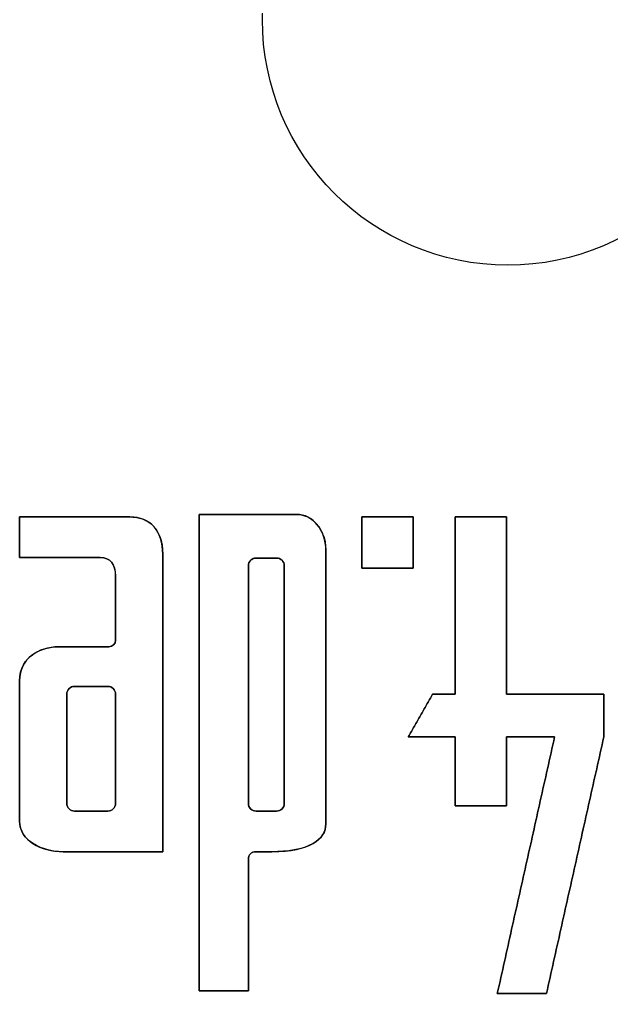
# Model space of a CAD drawing. Header units: millimetres. Extents: x -34.4 to 34.4, y -34.4 to 34.4.
# Drawn here: x -7.96 to 1.69, y -15.86 to 0 of the extents above; entities that cross this region are included whole.
import ezdxf

# ---------------------------------------------------------------- set-up
doc = ezdxf.new("R2010")
doc.units = ezdxf.units.MM
doc.layers.add('Z24de', color=7, linetype='CONTINUOUS')

msp = doc.modelspace()

# ---------------------------------------------------------------- linework, layer by layer
at = {"layer": 'Z24de'}
for p, q in [((-5.03052, -8.05698, 2.40188), (-5.03052, -8.05698, 3)), ((-5.03052, -8.05698, 2.40188), (-5.03052, -8.05698, 3)), ((-3.44228, -8.05698, 2.40188), (-3.44228, -8.05698, 3)), ((-3.44228, -8.05698, 2.40188), (-3.44228, -8.05698, 3)), ((-7.95589, -8.09855, 2.40188), (-7.95589, -8.09855, 3)), ((-7.95589, -8.09855, 2.40188), (-7.95589, -8.09855, 3)), ((-6.15813, -8.09855, 2.40188), (-6.15813, -8.09855, 3)), ((-6.15813, -8.09855, 2.40188), (-6.15813, -8.09855, 3)), ((-2.38071, -8.09855, 2.40188), (-2.38071, -8.09855, 3)), ((-2.38071, -8.09855, 2.40188), (-2.38071, -8.09855, 3)), ((-1.54492, -8.09855, 2.40188), (-1.54492, -8.09855, 3)), ((-1.54492, -8.09855, 2.40188), (-1.54492, -8.09855, 3)), ((-0.85958, -8.09855, 2.40188), (-0.85958, -8.09855, 3)), ((-0.85958, -8.09855, 2.40188), (-0.85958, -8.09855, 3)), ((-0.02357, -8.09855, 2.40188), (-0.02357, -8.09855, 3)), ((-0.02357, -8.09855, 2.40188), (-0.02357, -8.09855, 3)), ((-5.62365, -8.70856, 2.40188), (-5.62365, -8.70856, 3)), ((-5.62365, -8.70856, 2.40188), (-5.62365, -8.70856, 3)), ((-2.96562, -8.64189, 2.40188), (-2.96562, -8.64189, 3)), ((-2.96562, -8.64189, 2.40188), (-2.96562, -8.64189, 3)), ((-7.95589, -8.75878, 2.40188), (-7.95589, -8.75878, 3)), ((-7.95589, -8.75878, 2.40188), (-7.95589, -8.75878, 3)), ((-6.64323, -8.75878, 2.40188), (-6.64323, -8.75878, 3)), ((-6.64323, -8.75878, 2.40188), (-6.64323, -8.75878, 3)), ((-4.10231, -8.76743, 2.40188), (-4.10231, -8.76743, 3)), ((-4.10231, -8.76743, 2.40188), (-4.10231, -8.76743, 3)), ((-3.76807, -8.76743, 2.40188), (-3.76807, -8.76743, 3)), ((-3.76807, -8.76743, 2.40188), (-3.76807, -8.76743, 3)), ((-4.22785, -8.89277, 2.40188), (-4.22785, -8.89277, 3)), ((-4.22785, -8.89277, 2.40188), (-4.22785, -8.89277, 3)), ((-3.64252, -8.89277, 2.40188), (-3.64252, -8.89277, 3)), ((-3.64252, -8.89277, 2.40188), (-3.64252, -8.89277, 3)), ((-2.38071, -8.93413, 2.40188), (-2.38071, -8.93413, 3)), ((-2.38071, -8.93413, 2.40188), (-2.38071, -8.93413, 3)), ((-1.54492, -8.93413, 2.40188), (-1.54492, -8.93413, 3)), ((-1.54492, -8.93413, 2.40188), (-1.54492, -8.93413, 3)), ((-6.39256, -9.05968, 2.40188), (-6.39256, -9.05968, 3)), ((-6.39256, -9.05968, 2.40188), (-6.39256, -9.05968, 3)), ((-6.39256, -10.1044, 2.40188), (-6.39256, -10.1044, 3)), ((-6.39256, -10.1044, 2.40188), (-6.39256, -10.1044, 3)), ((-7.32035, -10.213, 2.40188), (-7.32035, -10.213, 3)), ((-7.32035, -10.213, 2.40188), (-7.32035, -10.213, 3)), ((-6.50101, -10.213, 2.40188), (-6.50101, -10.213, 3)), ((-6.50101, -10.213, 2.40188), (-6.50101, -10.213, 3)), ((-7.95589, -10.7648, 2.40188), (-7.95589, -10.7648, 3)), ((-7.95589, -10.7648, 2.40188), (-7.95589, -10.7648, 3)), ((-7.06102, -10.8564, 2.40188), (-7.06102, -10.8564, 3)), ((-7.06102, -10.8564, 2.40188), (-7.06102, -10.8564, 3)), ((-6.5181, -10.8564, 2.40188), (-6.5181, -10.8564, 3)), ((-6.5181, -10.8564, 2.40188), (-6.5181, -10.8564, 3)), ((-7.18657, -10.9819, 2.40188), (-7.18657, -10.9819, 3)), ((-7.18657, -10.9819, 2.40188), (-7.18657, -10.9819, 3)), ((-6.39277, -10.9819, 2.40188), (-6.39277, -10.9819, 3)), ((-6.39277, -10.9819, 2.40188), (-6.39277, -10.9819, 3)), ((-1.22546, -10.9821, 2.40188), (-1.22546, -10.9821, 3)), ((-1.22546, -10.9821, 2.40188), (-1.22546, -10.9821, 3)), ((-0.85958, -10.9821, 2.40188), (-0.85958, -10.9821, 3)), ((-0.85958, -10.9821, 2.40188), (-0.85958, -10.9821, 3)), ((-0.02357, -10.9821, 2.40188), (-0.02357, -10.9821, 3)), ((-0.02357, -10.9821, 2.40188), (-0.02357, -10.9821, 3)), ((1.56445, -10.9821, 2.40188), (1.56445, -10.9821, 3)), ((1.56445, -10.9821, 2.40188), (1.56445, -10.9821, 3)), ((-1.62152, -11.6759, 2.40188), (-1.62152, -11.6759, 3)), ((-1.62152, -11.6759, 2.40188), (-1.62152, -11.6759, 3)), ((-0.85958, -11.6759, 2.40188), (-0.85958, -11.6759, 3)), ((-0.85958, -11.6759, 2.40188), (-0.85958, -11.6759, 3)), ((-0.02357, -11.6759, 2.40188), (-0.02357, -11.6759, 3)), ((-0.02357, -11.6759, 2.40188), (-0.02357, -11.6759, 3)), ((0.76242, -11.6759, 2.40188), (0.76242, -11.6759, 3)), ((0.76242, -11.6759, 2.40188), (0.76242, -11.6759, 3)), ((1.56445, -11.6759, 2.40188), (1.56445, -11.6759, 3)), ((1.56445, -11.6759, 2.40188), (1.56445, -11.6759, 3)), ((-7.18657, -12.7622, 2.40188), (-7.18657, -12.7622, 3)), ((-7.18657, -12.7622, 2.40188), (-7.18657, -12.7622, 3)), ((-6.39277, -12.7622, 2.40188), (-6.39277, -12.7622, 3)), ((-6.39277, -12.7622, 2.40188), (-6.39277, -12.7622, 3)), ((-4.22785, -12.7622, 2.40188), (-4.22785, -12.7622, 3)), ((-4.22785, -12.7622, 2.40188), (-4.22785, -12.7622, 3)), ((-3.64252, -12.7622, 2.40188), (-3.64252, -12.7622, 3)), ((-3.64252, -12.7622, 2.40188), (-3.64252, -12.7622, 3)), ((-0.85958, -12.8042, 2.40188), (-0.85958, -12.8042, 3)), ((-0.85958, -12.8042, 2.40188), (-0.85958, -12.8042, 3)), ((-0.02357, -12.8042, 2.40188), (-0.02357, -12.8042, 3)), ((-0.02357, -12.8042, 2.40188), (-0.02357, -12.8042, 3)), ((-7.06102, -12.8877, 2.40188), (-7.06102, -12.8877, 3)), ((-7.06102, -12.8877, 2.40188), (-7.06102, -12.8877, 3)), ((-6.5181, -12.8877, 2.40188), (-6.5181, -12.8877, 3)), ((-6.5181, -12.8877, 2.40188), (-6.5181, -12.8877, 3)), ((-4.10231, -12.8877, 2.40188), (-4.10231, -12.8877, 3)), ((-4.10231, -12.8877, 2.40188), (-4.10231, -12.8877, 3)), ((-3.76807, -12.8877, 2.40188), (-3.76807, -12.8877, 3)), ((-3.76807, -12.8877, 2.40188), (-3.76807, -12.8877, 3)), ((-7.95589, -13.0548, 2.40188), (-7.95589, -13.0548, 3)), ((-7.95589, -13.0548, 2.40188), (-7.95589, -13.0548, 3)), ((-2.96562, -13.0968, 2.40188), (-2.96562, -13.0968, 3)), ((-2.96562, -13.0968, 2.40188), (-2.96562, -13.0968, 3)), ((-7.24481, -13.5482, 2.40188), (-7.24481, -13.5482, 3)), ((-7.24481, -13.5482, 2.40188), (-7.24481, -13.5482, 3)), ((-5.62365, -13.5482, 2.40188), (-5.62365, -13.5482, 3)), ((-5.62365, -13.5482, 2.40188), (-5.62365, -13.5482, 3)), ((-4.10231, -13.5482, 2.40188), (-4.10231, -13.5482, 3)), ((-4.10231, -13.5482, 2.40188), (-4.10231, -13.5482, 3)), ((-3.8434, -13.5482, 2.40188), (-3.8434, -13.5482, 3)), ((-3.8434, -13.5482, 2.40188), (-3.8434, -13.5482, 3)), ((-4.22785, -13.6733, 2.40188), (-4.22785, -13.6733, 3)), ((-4.22785, -13.6733, 2.40188), (-4.22785, -13.6733, 3)), ((-5.03052, -15.8152, 2.40188), (-5.03052, -15.8152, 3)), ((-5.03052, -15.8152, 2.40188), (-5.03052, -15.8152, 3)), ((-4.22785, -15.8152, 2.40188), (-4.22785, -15.8152, 3)), ((-4.22785, -15.8152, 2.40188), (-4.22785, -15.8152, 3)), ((-0.17149, -15.857, 2.40188), (-0.17149, -15.857, 3)), ((-0.17149, -15.857, 2.40188), (-0.17149, -15.857, 3)), ((0.62928, -15.857, 2.40188), (0.62928, -15.857, 3)), ((0.62928, -15.857, 2.40188), (0.62928, -15.857, 3))]:
    msp.add_line(p, q, dxfattribs=at)
msp.add_circle((0, 0), 4, dxfattribs=at)
msp.add_circle((0, 0), 4, dxfattribs=at)
msp.add_circle((0, 0), 4, dxfattribs=at)
msp.add_circle((0, 0), 4, dxfattribs=at)
for points, degree in [([(-5.03052, -8.05698, 3), (-3.44228, -8.05698, 3)], 1), ([(-5.03052, -15.8152, 3), (-5.03052, -8.05698, 3)], 1), ([(-3.44228, -8.05698, 2.40188), (-5.03052, -8.05698, 2.40188)], 1), ([(-5.03052, -8.05698, 3), (-3.44228, -8.05698, 3)], 1), ([(-5.03052, -8.05698, 2.40188), (-5.03052, -15.8152, 2.40188)], 1), ([(-5.03052, -15.8152, 3), (-5.03052, -8.05698, 3)], 1), ([(-3.44228, -8.05698, 2.40188), (-5.03052, -8.05698, 2.40188)], 1), ([(-5.03052, -8.05698, 2.40188), (-5.03052, -15.8152, 2.40188)], 1), ([(-2.96562, -8.64189, 2.40188), (-2.96562, -8.31166, 2.40187), (-3.17663, -8.05698, 2.40188), (-3.44228, -8.05698, 2.40188)], 3), ([(-2.96562, -8.64189, 2.40188), (-2.96562, -8.31166, 2.40187), (-3.17663, -8.05698, 2.40188), (-3.44228, -8.05698, 2.40188)], 3), ([(-7.95589, -8.09855, 3), (-6.15813, -8.09855, 3)], 1), ([(-7.95589, -8.75878, 3), (-7.95589, -8.09855, 3)], 1), ([(-6.15813, -8.09855, 2.40188), (-7.95589, -8.09855, 2.40188)], 1), ([(-7.95589, -8.09855, 3), (-6.15813, -8.09855, 3)], 1), ([(-7.95589, -8.09855, 2.40188), (-7.95589, -8.75878, 2.40188)], 1), ([(-7.95589, -8.75878, 3), (-7.95589, -8.09855, 3)], 1), ([(-6.15813, -8.09855, 2.40188), (-7.95589, -8.09855, 2.40188)], 1), ([(-7.95589, -8.09855, 2.40188), (-7.95589, -8.75878, 2.40188)], 1), ([(-5.62365, -8.70856, 2.40188), (-5.62365, -8.32559, 2.40187), (-5.82263, -8.09855, 2.40188), (-6.15813, -8.09855, 2.40188)], 3), ([(-5.62365, -8.70856, 2.40188), (-5.62365, -8.32559, 2.40187), (-5.82263, -8.09855, 2.40188), (-6.15813, -8.09855, 2.40188)], 3), ([(-1.54492, -8.09855, 3), (-2.38071, -8.09855, 3)], 1), ([(-2.38071, -8.09855, 3), (-2.38071, -8.93413, 3)], 1), ([(-2.38071, -8.09855, 2.40188), (-1.54492, -8.09855, 2.40188)], 1), ([(-1.54492, -8.09855, 3), (-2.38071, -8.09855, 3)], 1), ([(-2.38071, -8.93413, 2.40188), (-2.38071, -8.09855, 2.40188)], 1), ([(-2.38071, -8.09855, 3), (-2.38071, -8.93413, 3)], 1), ([(-2.38071, -8.93413, 2.40188), (-2.38071, -8.09855, 2.40188)], 1), ([(-2.38071, -8.09855, 2.40188), (-1.54492, -8.09855, 2.40188)], 1), ([(-1.54492, -8.93413, 3), (-1.54492, -8.09855, 3)], 1), ([(-1.54492, -8.09855, 2.40188), (-1.54492, -8.93413, 2.40188)], 1), ([(-1.54492, -8.93413, 3), (-1.54492, -8.09855, 3)], 1), ([(-1.54492, -8.09855, 2.40188), (-1.54492, -8.93413, 2.40188)], 1), ([(-0.85958, -8.09855, 3), (-0.02357, -8.09855, 3)], 1), ([(-0.85958, -10.9821, 3), (-0.85958, -8.09855, 3)], 1), ([(-0.02357, -8.09855, 2.40188), (-0.85958, -8.09855, 2.40188)], 1), ([(-0.85958, -8.09855, 3), (-0.02357, -8.09855, 3)], 1), ([(-0.85958, -8.09855, 2.40188), (-0.85958, -10.9821, 2.40188)], 1), ([(-0.85958, -10.9821, 3), (-0.85958, -8.09855, 3)], 1), ([(-0.02357, -8.09855, 2.40188), (-0.85958, -8.09855, 2.40188)], 1), ([(-0.85958, -8.09855, 2.40188), (-0.85958, -10.9821, 2.40188)], 1), ([(-0.02357, -8.09855, 3), (-0.02357, -10.9821, 3)], 1), ([(-0.02357, -10.9821, 2.40188), (-0.02357, -8.09855, 2.40188)], 1), ([(-0.02357, -8.09855, 3), (-0.02357, -10.9821, 3)], 1), ([(-0.02357, -10.9821, 2.40188), (-0.02357, -8.09855, 2.40188)], 1), ([(-5.62365, -8.70856, 3), (-5.62365, -13.5482, 3)], 1), ([(-5.62365, -13.5482, 2.40188), (-5.62365, -8.70856, 2.40188)], 1), ([(-5.62365, -8.70856, 3), (-5.62365, -13.5482, 3)], 1), ([(-5.62365, -13.5482, 2.40188), (-5.62365, -8.70856, 2.40188)], 1), ([(-2.96562, -13.0968, 2.40188), (-2.96562, -11.9226, 2.40187), (-2.96562, -8.89551, 2.40188), (-2.96562, -8.64189, 2.40188)], 3), ([(-2.96562, -13.0968, 2.40188), (-2.96562, -11.9226, 2.40187), (-2.96562, -8.89551, 2.40188), (-2.96562, -8.64189, 2.40188)], 3), ([(-7.95589, -8.75878, 2.40188), (-7.95589, -8.75878, 2.40187), (-6.86078, -8.75878, 2.40188), (-6.64323, -8.75878, 2.40188)], 3), ([(-7.95589, -8.75878, 2.40188), (-7.95589, -8.75878, 2.40187), (-6.86078, -8.75878, 2.40188), (-6.64323, -8.75878, 2.40188)], 3), ([(-6.39256, -9.05968, 3), (-6.38995, -8.87538, 3), (-6.47916, -8.7559, 3), (-6.64323, -8.75878, 3)], 3), ([(-6.39256, -9.05968, 3), (-6.38995, -8.87538, 3), (-6.47916, -8.7559, 3), (-6.64323, -8.75878, 3)], 3), ([(-6.64323, -8.75878, 2.40188), (-6.47907, -8.75878, 2.40187), (-6.39256, -8.86745, 2.40188), (-6.39256, -9.05968, 2.40188)], 3), ([(-6.64323, -8.75878, 2.40188), (-6.47907, -8.75878, 2.40187), (-6.39256, -8.86745, 2.40188), (-6.39256, -9.05968, 2.40188)], 3), ([(-4.10231, -8.76743, 3), (-4.17123, -8.76737, 3), (-4.22791, -8.82385, 3), (-4.22785, -8.89277, 3)], 3), ([(-4.10231, -8.76743, 3), (-4.17123, -8.76737, 3), (-4.22791, -8.82385, 3), (-4.22785, -8.89277, 3)], 3), ([(-4.22785, -8.89277, 2.40188), (-4.22785, -8.82377, 2.40187), (-4.1713, -8.76743, 2.40188), (-4.10231, -8.76743, 2.40188)], 3), ([(-4.22785, -8.89277, 2.40188), (-4.22785, -8.82377, 2.40187), (-4.1713, -8.76743, 2.40188), (-4.10231, -8.76743, 2.40188)], 3), ([(-4.10231, -8.76743, 2.40188), (-3.76807, -8.76743, 2.40188)], 1), ([(-4.10231, -8.76743, 2.40188), (-3.76807, -8.76743, 2.40188)], 1), ([(-3.76807, -8.76743, 3), (-4.10231, -8.76743, 3)], 1), ([(-3.76807, -8.76743, 3), (-4.10231, -8.76743, 3)], 1), ([(-3.64252, -8.89277, 3), (-3.64246, -8.82385, 3), (-3.69895, -8.76737, 3), (-3.76807, -8.76743, 3)], 3), ([(-3.64252, -8.89277, 3), (-3.64246, -8.82385, 3), (-3.69895, -8.76737, 3), (-3.76807, -8.76743, 3)], 3), ([(-3.76807, -8.76743, 2.40188), (-3.69886, -8.76743, 2.40187), (-3.64252, -8.82377, 2.40188), (-3.64252, -8.89277, 2.40188)], 3), ([(-3.76807, -8.76743, 2.40188), (-3.69886, -8.76743, 2.40187), (-3.64252, -8.82377, 2.40188), (-3.64252, -8.89277, 2.40188)], 3), ([(-4.22785, -12.7622, 2.40188), (-4.22785, -8.89277, 2.40188)], 1), ([(-4.22785, -12.7622, 2.40188), (-4.22785, -8.89277, 2.40188)], 1), ([(-4.22785, -8.89277, 3), (-4.22785, -12.7622, 3)], 1), ([(-4.22785, -8.89277, 3), (-4.22785, -12.7622, 3)], 1), ([(-3.64252, -8.89277, 2.40188), (-3.64252, -12.7622, 2.40188)], 1), ([(-3.64252, -8.89277, 2.40188), (-3.64252, -12.7622, 2.40188)], 1), ([(-3.64252, -12.7622, 3), (-3.64252, -8.89277, 3)], 1), ([(-3.64252, -12.7622, 3), (-3.64252, -8.89277, 3)], 1), ([(-2.38071, -8.93413, 3), (-1.54492, -8.93413, 3)], 1), ([(-1.54492, -8.93413, 2.40188), (-2.38071, -8.93413, 2.40188)], 1), ([(-2.38071, -8.93413, 3), (-1.54492, -8.93413, 3)], 1), ([(-1.54492, -8.93413, 2.40188), (-2.38071, -8.93413, 2.40188)], 1), ([(-6.39256, -10.1044, 3), (-6.39256, -9.05968, 3)], 1), ([(-6.39256, -9.05968, 2.40188), (-6.39256, -10.1044, 2.40188)], 1), ([(-6.39256, -10.1044, 3), (-6.39256, -9.05968, 3)], 1), ([(-6.39256, -9.05968, 2.40188), (-6.39256, -10.1044, 2.40188)], 1), ([(-6.50101, -10.213, 3), (-6.44259, -10.213, 3), (-6.39254, -10.1618, 3), (-6.39256, -10.1044, 3)], 3), ([(-6.39256, -10.1044, 2.40188), (-6.39256, -10.1618, 2.40187), (-6.44256, -10.213, 2.40188), (-6.50101, -10.213, 2.40188)], 3), ([(-6.50101, -10.213, 3), (-6.44259, -10.213, 3), (-6.39254, -10.1618, 3), (-6.39256, -10.1044, 3)], 3), ([(-6.39256, -10.1044, 2.40188), (-6.39256, -10.1618, 2.40187), (-6.44256, -10.213, 2.40188), (-6.50101, -10.213, 2.40188)], 3), ([(-7.32035, -10.213, 2.40188), (-7.65015, -10.213, 2.40187), (-7.95589, -10.4031, 2.40188), (-7.95589, -10.7648, 2.40188)], 3), ([(-7.32035, -10.213, 2.40188), (-7.65015, -10.213, 2.40187), (-7.95589, -10.4031, 2.40188), (-7.95589, -10.7648, 2.40188)], 3), ([(-7.32035, -10.213, 3), (-6.50101, -10.213, 3)], 1), ([(-6.50101, -10.213, 2.40188), (-7.32035, -10.213, 2.40188)], 1), ([(-7.32035, -10.213, 3), (-6.50101, -10.213, 3)], 1), ([(-6.50101, -10.213, 2.40188), (-7.32035, -10.213, 2.40188)], 1), ([(-7.95589, -13.0548, 3), (-7.95589, -10.7648, 3)], 1), ([(-7.95589, -10.7648, 2.40188), (-7.95589, -13.0548, 2.40188)], 1), ([(-7.95589, -13.0548, 3), (-7.95589, -10.7648, 3)], 1), ([(-7.95589, -10.7648, 2.40188), (-7.95589, -13.0548, 2.40188)], 1), ([(-7.06102, -10.8564, 3), (-7.12994, -10.8563, 3), (-7.18663, -10.913, 3), (-7.18657, -10.9819, 3)], 3), ([(-7.06102, -10.8564, 3), (-7.12994, -10.8563, 3), (-7.18663, -10.913, 3), (-7.18657, -10.9819, 3)], 3), ([(-7.18657, -10.9819, 2.40188), (-7.18657, -10.9129, 2.40187), (-7.13002, -10.8564, 2.40188), (-7.06102, -10.8564, 2.40188)], 3), ([(-7.18657, -10.9819, 2.40188), (-7.18657, -10.9129, 2.40187), (-7.13002, -10.8564, 2.40188), (-7.06102, -10.8564, 2.40188)], 3), ([(-7.06102, -10.8564, 2.40188), (-6.5181, -10.8564, 2.40188)], 1), ([(-7.06102, -10.8564, 2.40188), (-6.5181, -10.8564, 2.40188)], 1), ([(-6.5181, -10.8564, 3), (-7.06102, -10.8564, 3)], 1), ([(-6.5181, -10.8564, 3), (-7.06102, -10.8564, 3)], 1), ([(-6.39277, -10.9819, 3), (-6.39271, -10.913, 3), (-6.44918, -10.8563, 3), (-6.5181, -10.8564, 3)], 3), ([(-6.39277, -10.9819, 3), (-6.39271, -10.913, 3), (-6.44918, -10.8563, 3), (-6.5181, -10.8564, 3)], 3), ([(-6.5181, -10.8564, 2.40188), (-6.44911, -10.8564, 2.40187), (-6.39277, -10.9129, 2.40188), (-6.39277, -10.9819, 2.40188)], 3), ([(-6.5181, -10.8564, 2.40188), (-6.44911, -10.8564, 2.40187), (-6.39277, -10.9129, 2.40188), (-6.39277, -10.9819, 2.40188)], 3), ([(-7.18657, -12.7622, 2.40188), (-7.18657, -10.9819, 2.40188)], 1), ([(-7.18657, -12.7622, 2.40188), (-7.18657, -10.9819, 2.40188)], 1), ([(-7.18657, -10.9819, 3), (-7.18657, -12.7622, 3)], 1), ([(-7.18657, -10.9819, 3), (-7.18657, -12.7622, 3)], 1), ([(-6.39277, -10.9819, 2.40188), (-6.39277, -12.7622, 2.40188)], 1), ([(-6.39277, -10.9819, 2.40188), (-6.39277, -12.7622, 2.40188)], 1), ([(-6.39277, -12.7622, 3), (-6.39277, -10.9819, 3)], 1), ([(-6.39277, -12.7622, 3), (-6.39277, -10.9819, 3)], 1), ([(-1.62152, -11.6759, 3), (-1.22546, -10.9821, 3)], 1), ([(-1.22546, -10.9821, 2.40188), (-1.62152, -11.6759, 2.40188)], 1), ([(-1.62152, -11.6759, 3), (-1.22546, -10.9821, 3)], 1), ([(-1.22546, -10.9821, 2.40188), (-1.62152, -11.6759, 2.40188)], 1), ([(-1.22546, -10.9821, 3), (-0.85958, -10.9821, 3)], 1), ([(-0.85958, -10.9821, 2.40188), (-1.22546, -10.9821, 2.40188)], 1), ([(-1.22546, -10.9821, 3), (-0.85958, -10.9821, 3)], 1), ([(-0.85958, -10.9821, 2.40188), (-1.22546, -10.9821, 2.40188)], 1), ([(-0.02357, -10.9821, 3), (1.56445, -10.9821, 3)], 1), ([(1.56445, -10.9821, 2.40188), (-0.02357, -10.9821, 2.40188)], 1), ([(-0.02357, -10.9821, 3), (1.56445, -10.9821, 3)], 1), ([(1.56445, -10.9821, 2.40188), (-0.02357, -10.9821, 2.40188)], 1), ([(1.56445, -10.9821, 3), (1.56445, -11.6759, 3)], 1), ([(1.56445, -11.6759, 2.40188), (1.56445, -10.9821, 2.40188)], 1), ([(1.56445, -10.9821, 3), (1.56445, -11.6759, 3)], 1), ([(1.56445, -11.6759, 2.40188), (1.56445, -10.9821, 2.40188)], 1), ([(-0.85958, -11.6759, 3), (-1.62152, -11.6759, 3)], 1), ([(-1.62152, -11.6759, 2.40188), (-0.85958, -11.6759, 2.40188)], 1), ([(-0.85958, -11.6759, 3), (-1.62152, -11.6759, 3)], 1), ([(-1.62152, -11.6759, 2.40188), (-0.85958, -11.6759, 2.40188)], 1), ([(-0.85958, -12.8042, 3), (-0.85958, -11.6759, 3)], 1), ([(-0.85958, -11.6759, 2.40188), (-0.85958, -12.8042, 2.40188)], 1), ([(-0.85958, -12.8042, 3), (-0.85958, -11.6759, 3)], 1), ([(-0.85958, -11.6759, 2.40188), (-0.85958, -12.8042, 2.40188)], 1), ([(-0.17149, -15.857, 3), (0.76242, -11.6759, 3)], 1), ([(0.76242, -11.6759, 2.40188), (-0.17149, -15.857, 2.40188)], 1), ([(-0.17149, -15.857, 3), (0.76242, -11.6759, 3)], 1), ([(0.76242, -11.6759, 2.40188), (-0.17149, -15.857, 2.40188)], 1), ([(-0.02357, -11.6759, 3), (-0.02357, -12.8042, 3)], 1), ([(0.76242, -11.6759, 3), (-0.02357, -11.6759, 3)], 1), ([(-0.02357, -12.8042, 2.40188), (-0.02357, -11.6759, 2.40188)], 1), ([(-0.02357, -11.6759, 3), (-0.02357, -12.8042, 3)], 1), ([(-0.02357, -11.6759, 2.40188), (0.76242, -11.6759, 2.40188)], 1), ([(0.76242, -11.6759, 3), (-0.02357, -11.6759, 3)], 1), ([(-0.02357, -12.8042, 2.40188), (-0.02357, -11.6759, 2.40188)], 1), ([(-0.02357, -11.6759, 2.40188), (0.76242, -11.6759, 2.40188)], 1), ([(1.56445, -11.6759, 3), (0.62928, -15.857, 3)], 1), ([(0.62928, -15.857, 2.40188), (1.56445, -11.6759, 2.40188)], 1), ([(1.56445, -11.6759, 3), (0.62928, -15.857, 3)], 1), ([(0.62928, -15.857, 2.40188), (1.56445, -11.6759, 2.40188)], 1), ([(-7.18657, -12.7622, 3), (-7.18663, -12.8311, 3), (-7.12994, -12.8878, 3), (-7.06102, -12.8877, 3)], 3), ([(-7.18657, -12.7622, 3), (-7.18663, -12.8311, 3), (-7.12994, -12.8878, 3), (-7.06102, -12.8877, 3)], 3), ([(-7.06102, -12.8877, 2.40188), (-7.13002, -12.8877, 2.40187), (-7.18657, -12.8312, 2.40188), (-7.18657, -12.7622, 2.40188)], 3), ([(-7.06102, -12.8877, 2.40188), (-7.13002, -12.8877, 2.40187), (-7.18657, -12.8312, 2.40188), (-7.18657, -12.7622, 2.40188)], 3), ([(-6.39277, -12.7622, 2.40188), (-6.39277, -12.8312, 2.40187), (-6.44911, -12.8877, 2.40188), (-6.5181, -12.8877, 2.40188)], 3), ([(-6.39277, -12.7622, 2.40188), (-6.39277, -12.8312, 2.40187), (-6.44911, -12.8877, 2.40188), (-6.5181, -12.8877, 2.40188)], 3), ([(-6.5181, -12.8877, 3), (-6.44918, -12.8878, 3), (-6.39271, -12.8311, 3), (-6.39277, -12.7622, 3)], 3), ([(-6.5181, -12.8877, 3), (-6.44918, -12.8878, 3), (-6.39271, -12.8311, 3), (-6.39277, -12.7622, 3)], 3), ([(-4.22785, -12.7622, 3), (-4.22791, -12.8311, 3), (-4.17123, -12.8878, 3), (-4.10231, -12.8877, 3)], 3), ([(-4.22785, -12.7622, 3), (-4.22791, -12.8311, 3), (-4.17123, -12.8878, 3), (-4.10231, -12.8877, 3)], 3), ([(-4.10231, -12.8877, 2.40188), (-4.1713, -12.8877, 2.40187), (-4.22785, -12.8312, 2.40188), (-4.22785, -12.7622, 2.40188)], 3), ([(-4.10231, -12.8877, 2.40188), (-4.1713, -12.8877, 2.40187), (-4.22785, -12.8312, 2.40188), (-4.22785, -12.7622, 2.40188)], 3), ([(-3.64252, -12.7622, 2.40188), (-3.64252, -12.8312, 2.40187), (-3.69886, -12.8877, 2.40188), (-3.76807, -12.8877, 2.40188)], 3), ([(-3.64252, -12.7622, 2.40188), (-3.64252, -12.8312, 2.40187), (-3.69886, -12.8877, 2.40188), (-3.76807, -12.8877, 2.40188)], 3), ([(-3.76807, -12.8877, 3), (-3.69895, -12.8878, 3), (-3.64246, -12.8311, 3), (-3.64252, -12.7622, 3)], 3), ([(-3.76807, -12.8877, 3), (-3.69895, -12.8878, 3), (-3.64246, -12.8311, 3), (-3.64252, -12.7622, 3)], 3), ([(-0.02357, -12.8042, 3), (-0.85958, -12.8042, 3)], 1), ([(-0.85958, -12.8042, 2.40188), (-0.02357, -12.8042, 2.40188)], 1), ([(-0.02357, -12.8042, 3), (-0.85958, -12.8042, 3)], 1), ([(-0.85958, -12.8042, 2.40188), (-0.02357, -12.8042, 2.40188)], 1), ([(-6.5181, -12.8877, 2.40188), (-7.06102, -12.8877, 2.40188)], 1), ([(-6.5181, -12.8877, 2.40188), (-7.06102, -12.8877, 2.40188)], 1), ([(-7.06102, -12.8877, 3), (-6.5181, -12.8877, 3)], 1), ([(-7.06102, -12.8877, 3), (-6.5181, -12.8877, 3)], 1), ([(-3.76807, -12.8877, 2.40188), (-4.10231, -12.8877, 2.40188)], 1), ([(-3.76807, -12.8877, 2.40188), (-4.10231, -12.8877, 2.40188)], 1), ([(-4.10231, -12.8877, 3), (-3.76807, -12.8877, 3)], 1), ([(-4.10231, -12.8877, 3), (-3.76807, -12.8877, 3)], 1), ([(-7.95589, -13.0548, 2.40188), (-7.95589, -13.36, 2.40187), (-7.61301, -13.5482, 2.40188), (-7.24481, -13.5482, 2.40188)], 3), ([(-7.95589, -13.0548, 2.40188), (-7.95589, -13.36, 2.40187), (-7.61301, -13.5482, 2.40188), (-7.24481, -13.5482, 2.40188)], 3), ([(-3.8434, -13.5482, 2.40188), (-3.21967, -13.5482, 2.40187), (-2.96562, -13.3393, 2.40188), (-2.96562, -13.0968, 2.40188)], 3), ([(-3.8434, -13.5482, 2.40188), (-3.21967, -13.5482, 2.40187), (-2.96562, -13.3393, 2.40188), (-2.96562, -13.0968, 2.40188)], 3), ([(-5.62365, -13.5482, 3), (-7.24481, -13.5482, 3)], 1), ([(-7.24481, -13.5482, 2.40188), (-5.62365, -13.5482, 2.40188)], 1), ([(-5.62365, -13.5482, 3), (-7.24481, -13.5482, 3)], 1), ([(-7.24481, -13.5482, 2.40188), (-5.62365, -13.5482, 2.40188)], 1), ([(-4.10231, -13.5482, 3), (-4.1788, -13.548, 3), (-4.22804, -13.5996, 3), (-4.22785, -13.6733, 3)], 3), ([(-4.10231, -13.5482, 3), (-4.1788, -13.548, 3), (-4.22804, -13.5996, 3), (-4.22785, -13.6733, 3)], 3), ([(-4.22785, -13.6733, 2.40188), (-4.22785, -13.5995, 2.40187), (-4.17911, -13.5482, 2.40188), (-4.10231, -13.5482, 2.40188)], 3), ([(-4.22785, -13.6733, 2.40188), (-4.22785, -13.5995, 2.40187), (-4.17911, -13.5482, 2.40188), (-4.10231, -13.5482, 2.40188)], 3), ([(-3.8434, -13.5482, 3), (-4.10231, -13.5482, 3)], 1), ([(-4.10231, -13.5482, 2.40188), (-3.8434, -13.5482, 2.40188)], 1), ([(-3.8434, -13.5482, 3), (-4.10231, -13.5482, 3)], 1), ([(-4.10231, -13.5482, 2.40188), (-3.8434, -13.5482, 2.40188)], 1), ([(-4.22785, -13.6733, 3), (-4.22785, -15.8152, 3)], 1), ([(-4.22785, -15.8152, 2.40188), (-4.22785, -13.6733, 2.40188)], 1), ([(-4.22785, -13.6733, 3), (-4.22785, -15.8152, 3)], 1), ([(-4.22785, -15.8152, 2.40188), (-4.22785, -13.6733, 2.40188)], 1), ([(-4.22785, -15.8152, 3), (-5.03052, -15.8152, 3)], 1), ([(-5.03052, -15.8152, 2.40188), (-4.22785, -15.8152, 2.40188)], 1), ([(-4.22785, -15.8152, 3), (-5.03052, -15.8152, 3)], 1), ([(-5.03052, -15.8152, 2.40188), (-4.22785, -15.8152, 2.40188)], 1), ([(0.62928, -15.857, 3), (-0.17149, -15.857, 3)], 1), ([(-0.17149, -15.857, 2.40188), (0.62928, -15.857, 2.40188)], 1), ([(0.62928, -15.857, 3), (-0.17149, -15.857, 3)], 1), ([(-0.17149, -15.857, 2.40188), (0.62928, -15.857, 2.40188)], 1)]:
    msp.add_open_spline(points, degree=degree, dxfattribs=at)
for points, knots in [([(-3.44228, -8.05698, 3), (-3.33753, -8.05873, 3), (-3.24553, -8.09376, 3), (-3.16627, -8.16205, 3), (-3.0382, -8.27168, 3), (-2.96504, -8.45143, 3), (-2.96562, -8.64189, 3)], [0, 0, 0, 0, 0.376985, 0.376985, 0.376985, 1, 1, 1, 1]), ([(-3.44228, -8.05698, 3), (-3.33753, -8.05873, 3), (-3.24553, -8.09376, 3), (-3.16627, -8.16205, 3), (-3.0382, -8.27168, 3), (-2.96504, -8.45143, 3), (-2.96562, -8.64189, 3)], [0, 0, 0, 0, 0.376985, 0.376985, 0.376985, 1, 1, 1, 1]), ([(-6.15813, -8.09855, 3), (-6.03137, -8.09779, 3), (-5.92231, -8.13108, 3), (-5.83094, -8.19843, 3), (-5.68768, -8.30569, 3), (-5.62225, -8.49896, 3), (-5.62365, -8.70856, 3)], [0, 0, 0, 0, 0.385259, 0.385259, 0.385259, 1, 1, 1, 1]), ([(-6.15813, -8.09855, 3), (-6.03137, -8.09779, 3), (-5.92231, -8.13108, 3), (-5.83094, -8.19843, 3), (-5.68768, -8.30569, 3), (-5.62225, -8.49896, 3), (-5.62365, -8.70856, 3)], [0, 0, 0, 0, 0.385259, 0.385259, 0.385259, 1, 1, 1, 1]), ([(-2.96562, -8.64189, 3), (-2.96562, -8.69255, 3), (-2.96562, -8.76779, 3), (-2.96562, -8.8374, 3), (-2.96562, -8.92132, 3), (-2.96562, -9.00666, 3), (-2.96562, -9.09341, 3), (-2.96562, -9.17986, 3), (-2.96562, -9.28617, 3), (-2.96562, -9.46275, 3), (-2.96562, -9.75171, 3), (-2.96562, -10.0407, 3), (-2.96562, -10.3296, 3), (-2.96562, -10.9027, 3), (-2.96562, -11.4758, 3), (-2.96562, -12.0489, 3), (-2.96562, -12.2816, 3), (-2.96562, -12.5142, 3), (-2.96562, -12.7469, 3), (-2.96562, -12.9092, 3), (-2.96562, -13.0146, 3), (-2.96562, -13.0968, 3)], [0, 0, 0, 0, 0.0930217, 0.0930217, 0.0930217, 0.201959, 0.201959, 0.201959, 0.303509, 0.303509, 0.303509, 0.463473, 0.463473, 0.463473, 0.779494, 0.779494, 0.779494, 0.908436, 0.908436, 0.908436, 1, 1, 1, 1]), ([(-2.96562, -8.64189, 3), (-2.96562, -8.69255, 3), (-2.96562, -8.76779, 3), (-2.96562, -8.8374, 3), (-2.96562, -8.92132, 3), (-2.96562, -9.00666, 3), (-2.96562, -9.09341, 3), (-2.96562, -9.17986, 3), (-2.96562, -9.28617, 3), (-2.96562, -9.46275, 3), (-2.96562, -9.75171, 3), (-2.96562, -10.0407, 3), (-2.96562, -10.3296, 3), (-2.96562, -10.9027, 3), (-2.96562, -11.4758, 3), (-2.96562, -12.0489, 3), (-2.96562, -12.2816, 3), (-2.96562, -12.5142, 3), (-2.96562, -12.7469, 3), (-2.96562, -12.9092, 3), (-2.96562, -13.0146, 3), (-2.96562, -13.0968, 3)], [0, 0, 0, 0, 0.0930217, 0.0930217, 0.0930217, 0.201959, 0.201959, 0.201959, 0.303509, 0.303509, 0.303509, 0.463473, 0.463473, 0.463473, 0.779494, 0.779494, 0.779494, 0.908436, 0.908436, 0.908436, 1, 1, 1, 1]), ([(-6.64323, -8.75878, 3), (-6.71586, -8.75878, 3), (-6.82535, -8.75878, 3), (-6.93056, -8.75878, 3), (-7.04245, -8.75878, 3), (-7.15627, -8.75878, 3), (-7.27204, -8.75878, 3), (-7.40121, -8.75878, 3), (-7.52789, -8.75878, 3), (-7.65209, -8.75878, 3), (-7.71101, -8.75878, 3), (-7.76704, -8.75878, 3), (-7.8202, -8.75878, 3), (-7.86125, -8.75878, 3), (-7.89619, -8.75878, 3), (-7.92501, -8.75878, 3), (-7.94704, -8.75878, 3), (-7.95734, -8.75878, 3), (-7.95589, -8.75878, 3)], [0, 0, 0, 0, 0.223313, 0.223313, 0.223313, 0.454914, 0.454914, 0.454914, 0.712949, 0.712949, 0.712949, 0.835575, 0.835575, 0.835575, 0.928866, 0.928866, 0.928866, 1, 1, 1, 1]), ([(-6.64323, -8.75878, 3), (-6.71586, -8.75878, 3), (-6.82535, -8.75878, 3), (-6.93056, -8.75878, 3), (-7.04245, -8.75878, 3), (-7.15627, -8.75878, 3), (-7.27204, -8.75878, 3), (-7.40121, -8.75878, 3), (-7.52789, -8.75878, 3), (-7.65209, -8.75878, 3), (-7.71101, -8.75878, 3), (-7.76704, -8.75878, 3), (-7.8202, -8.75878, 3), (-7.86125, -8.75878, 3), (-7.89619, -8.75878, 3), (-7.92501, -8.75878, 3), (-7.94704, -8.75878, 3), (-7.95734, -8.75878, 3), (-7.95589, -8.75878, 3)], [0, 0, 0, 0, 0.223313, 0.223313, 0.223313, 0.454914, 0.454914, 0.454914, 0.712949, 0.712949, 0.712949, 0.835575, 0.835575, 0.835575, 0.928866, 0.928866, 0.928866, 1, 1, 1, 1]), ([(-7.95589, -10.7648, 3), (-7.95818, -10.5747, 3), (-7.86353, -10.4129, 3), (-7.71695, -10.3214, 3), (-7.60264, -10.2481, 3), (-7.46204, -10.213, 3), (-7.32035, -10.213, 3)], [0, 0, 0, 0, 0.559754, 0.559754, 0.559754, 1, 1, 1, 1]), ([(-7.95589, -10.7648, 3), (-7.95818, -10.5747, 3), (-7.86353, -10.4129, 3), (-7.71695, -10.3214, 3), (-7.60264, -10.2481, 3), (-7.46204, -10.213, 3), (-7.32035, -10.213, 3)], [0, 0, 0, 0, 0.559754, 0.559754, 0.559754, 1, 1, 1, 1]), ([(-7.24481, -13.5482, 3), (-7.45024, -13.5478, 3), (-7.65758, -13.4904, 3), (-7.80143, -13.3692, 3), (-7.89568, -13.29, 3), (-7.95671, -13.1795, 3), (-7.95589, -13.0548, 3)], [0, 0, 0, 0, 0.602971, 0.602971, 0.602971, 1, 1, 1, 1]), ([(-7.24481, -13.5482, 3), (-7.45024, -13.5478, 3), (-7.65758, -13.4904, 3), (-7.80143, -13.3692, 3), (-7.89568, -13.29, 3), (-7.95671, -13.1795, 3), (-7.95589, -13.0548, 3)], [0, 0, 0, 0, 0.602971, 0.602971, 0.602971, 1, 1, 1, 1]), ([(-2.96562, -13.0968, 3), (-2.96374, -13.2234, 3), (-3.04095, -13.3404, 3), (-3.17231, -13.4144, 3), (-3.34771, -13.5151, 3), (-3.59373, -13.548, 3), (-3.8434, -13.5482, 3)], [0, 0, 0, 0, 0.4284, 0.4284, 0.4284, 1, 1, 1, 1]), ([(-2.96562, -13.0968, 3), (-2.96374, -13.2234, 3), (-3.04095, -13.3404, 3), (-3.17231, -13.4144, 3), (-3.34771, -13.5151, 3), (-3.59373, -13.548, 3), (-3.8434, -13.5482, 3)], [0, 0, 0, 0, 0.4284, 0.4284, 0.4284, 1, 1, 1, 1])]:
    msp.add_open_spline(points, degree=3, knots=knots, dxfattribs=at)

doc.saveas('drawing.dxf')
